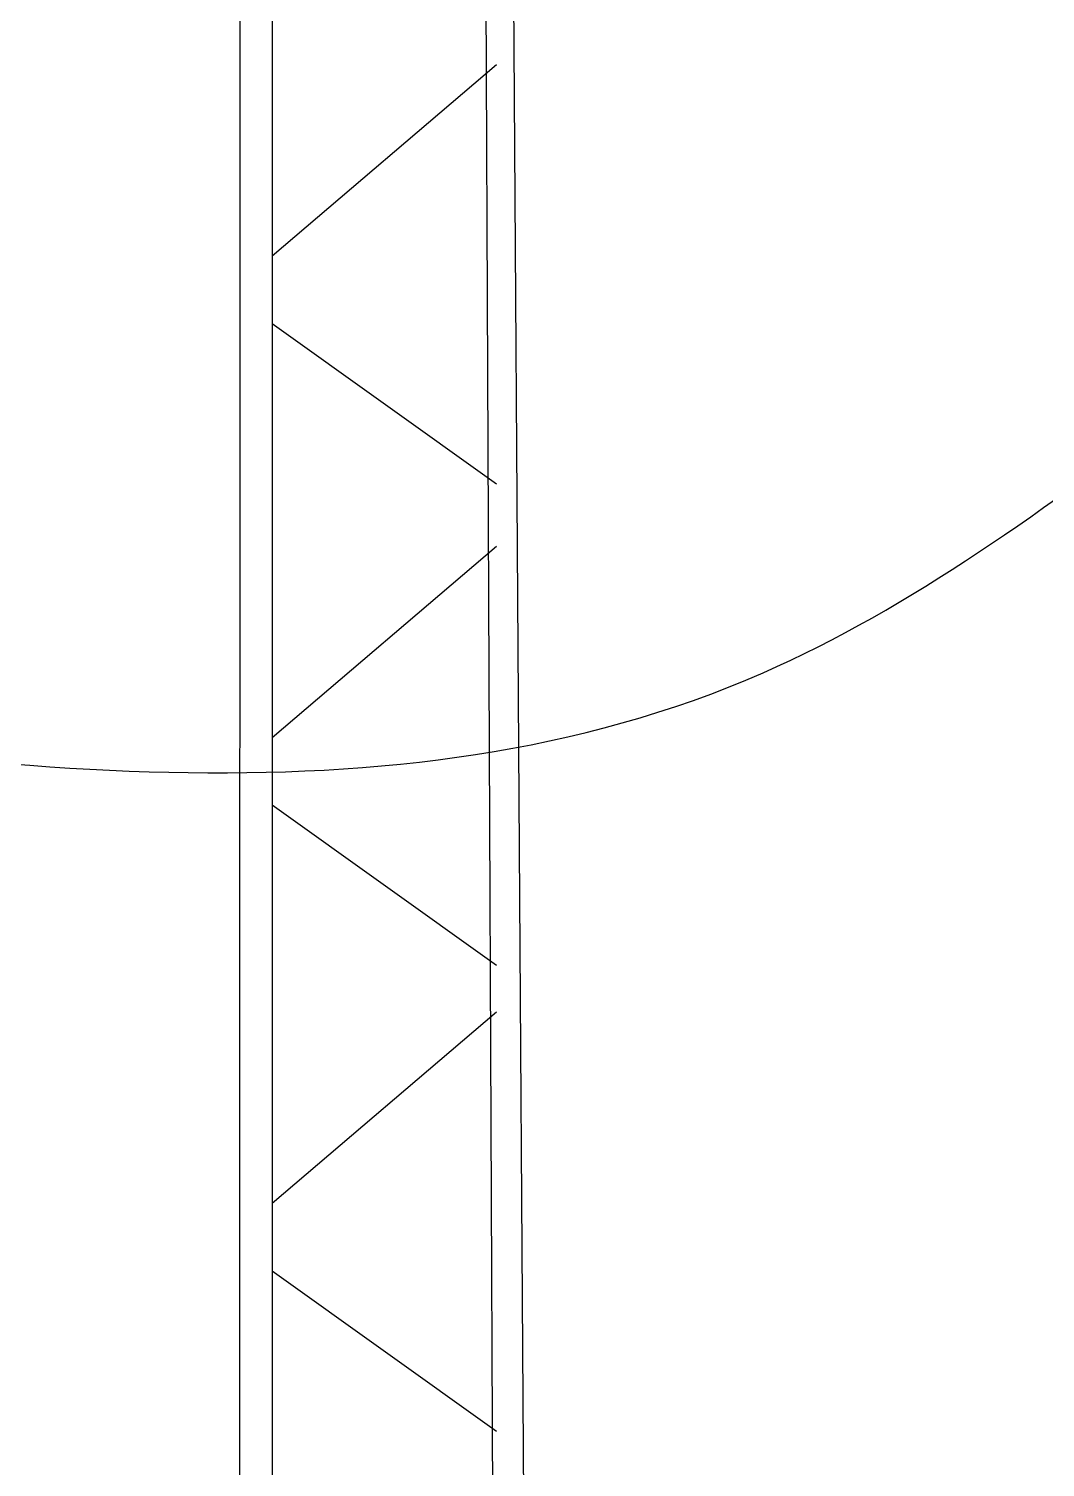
# Model space of a CAD drawing. Header units: inches. Extents: x 25.4 to 67.8, y 12.4 to 30.4.
# Drawn here: x 48.886 to 52.04, y 18.098 to 22.564 of the extents above; entities that cross this region are included whole.
import ezdxf

# ---------------------------------------------------------------- set-up
doc = ezdxf.new("R2010")
doc.units = ezdxf.units.IN
doc.header["$MEASUREMENT"] = 0
doc.layers.add('DIM', color=2, linetype='Continuous')
doc.layers.add('medidas', color=3, linetype='Continuous')

msp = doc.modelspace()

# ---------------------------------------------------------------- linework, layer by layer
at = {"layer": 'DIM'}
for p, q in [((49.64177, 27.57618), (49.64177, 15.27772)), ((50.28319, 27.57323), (50.33769, 15.27772)), ((50.3568, 27.57618), (50.43973, 15.27772)), ((49.54192, 27.54951), (49.53973, 15.27772)), ((50.33769, 22.45213), (49.64177, 21.85813)), ((49.64177, 21.64943), (50.33769, 21.15176)), ((50.33769, 20.95735), (49.64177, 20.36335)), ((49.64177, 20.15465), (50.33769, 19.65698)), ((50.33769, 19.51087), (49.64177, 18.91687)), ((49.64177, 18.70817), (50.33769, 18.2105))]:
    msp.add_line(p, q, dxfattribs=at)
at = {"layer": 'medidas'}
msp.add_spline([(47.31555, 20.4767), (51.16471, 20.56462), (52.47484, 21.39911)], degree=3, dxfattribs=at)

doc.saveas('drawing.dxf')
